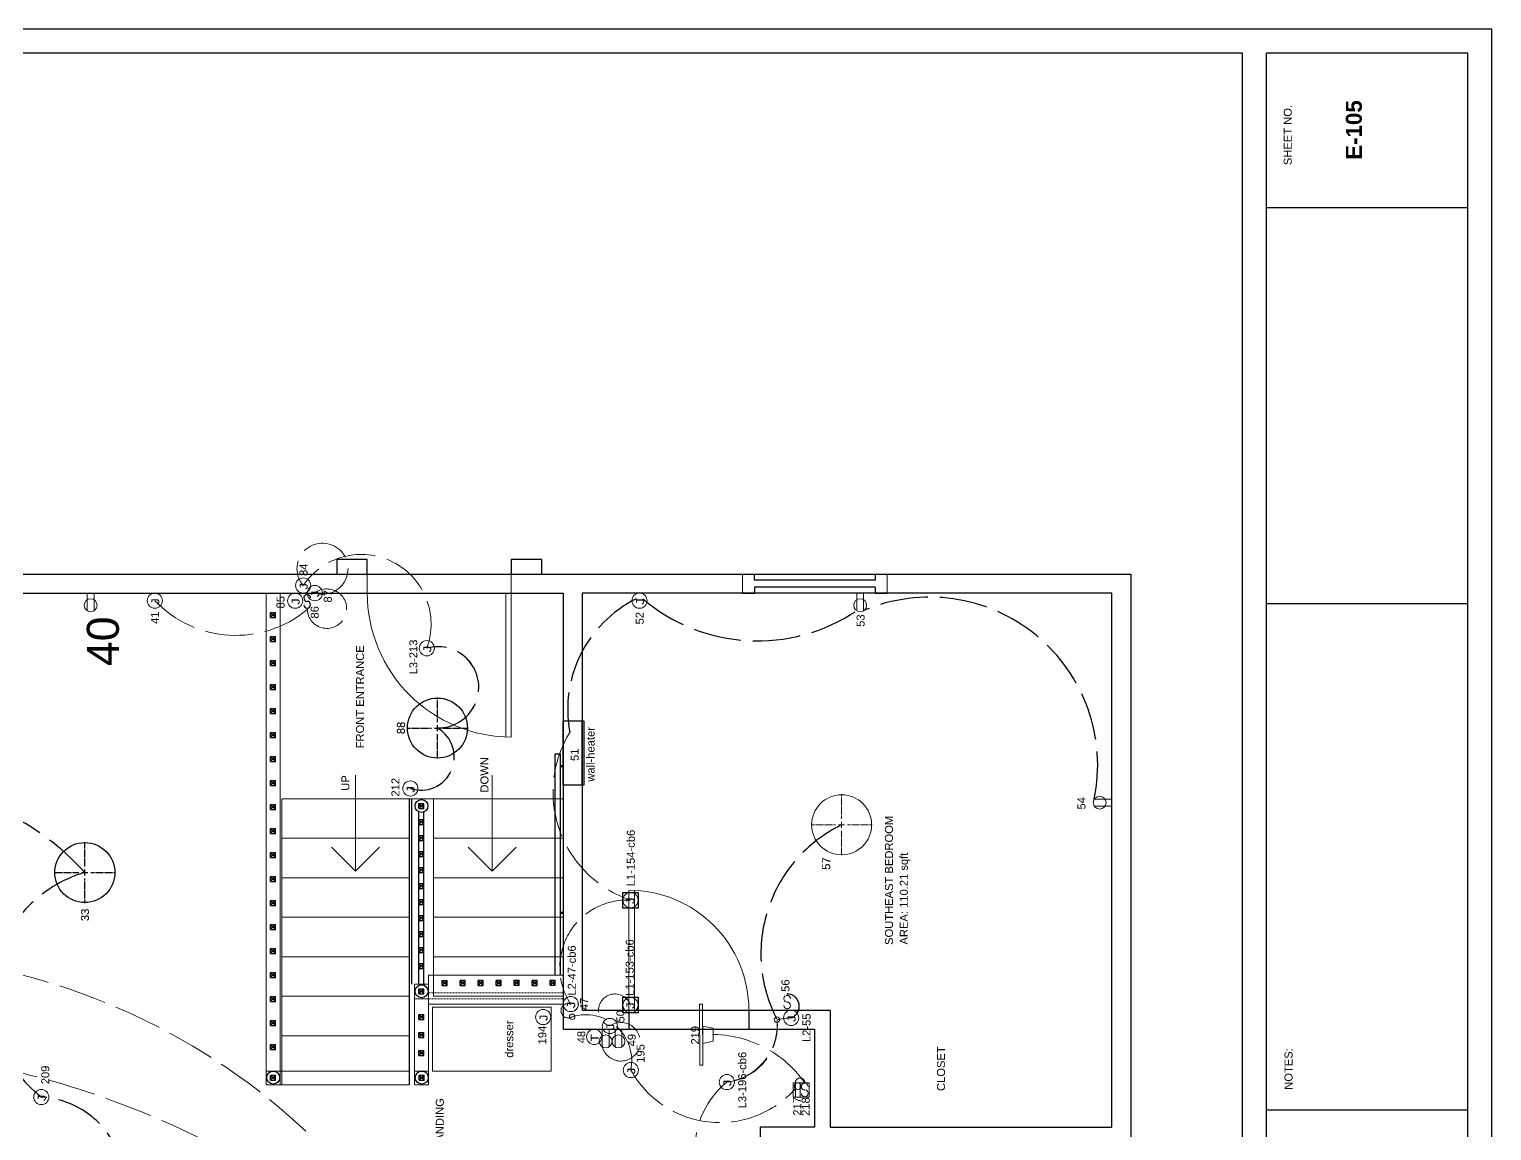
# Model space of a CAD drawing. Header units: inches. Extents: x -601 to 0, y 0 to 495.
# Drawn here: x -365.6 to 0, y 219.7 to 495.1 of the extents above; entities that cross this region are included whole.
import ezdxf

# ---------------------------------------------------------------- set-up
doc = ezdxf.new("R2010")
doc.units = ezdxf.units.IN
doc.header["$MEASUREMENT"] = 0
for name, pattern in [('ACAD_ISO02W100', [15, 12, -3]), ('CENTER2', [1.125, 0.75, -0.125, 0.125, -0.125]), ('DASHED', [0.75, 0.5, -0.25])]:
    doc.linetypes.add(name, pattern=pattern)
doc.layers.get('0').update_dxf_attribs({"color": 1, "lineweight": 9})
for name, color, linetype, lineweight in [('00-page-edge', 7, 'Continuous', 9), ('A201-Floorplan-2nd-floor', 7, 'Continuous', 9), ('A201-Text', 7, 'Continuous', 9), ('E201-Electrical-2nd-floor', 7, 'Continuous', 9), ('E301-Electrical-attic', 7, 'Continuous', 9)]:
    doc.layers.add(name, color=color, linetype=linetype, lineweight=lineweight)
doc.layers.add('Title Block', color=7, linetype='Continuous')
doc.layers.add('Title Block Text', color=7, linetype='Continuous')
doc.styles.add('Large', font='Arial Bold.ttf', dxfattribs={"height": 4})
doc.styles.add('Reg', font='Courier New.ttf', dxfattribs={"height": 1})
doc.styles.get("Standard").update_dxf_attribs({"font": 'Arial.ttf', "height": 2})

# ---------------------------------------------------------------- blocks, each defined once
blk = doc.blocks.new('L2-SE-bedroom-window')
at = {"lineweight": 30}
blk.add_line((0, -33.125), (0, -36.125), dxfattribs=at)
at = {"layer": 'A201-Floorplan-2nd-floor'}
for p, q in [((4.75, 0), (0, 0)), ((0, -36.125), (4.75, -36.125))]:
    blk.add_line(p, q, dxfattribs=at)
at = {"layer": 'A201-Floorplan-2nd-floor', "lineweight": 30}
for p, q in [((0, 0), (0, -3)), ((4.75, 0), (4.75, -3)), ((1.5, -3), (0, -3)), ((1.5, -33.125), (1.5, -3)), ((3.25, -3), (4.75, -3)), ((3.25, -33.125), (3.25, -3)), ((1.5, -33.125), (0, -33.125)), ((4.75, -33.125), (3.25, -33.125)), ((4.75, -33.125), (4.75, -36.125))]:
    blk.add_line(p, q, dxfattribs=at)
blk = doc.blocks.new('L2-SE-bedroom')
at = {"layer": 'A201-Floorplan-2nd-floor'}
for p, q in [((30, 0), (0, 0)), ((0, 0), (0, -1.38)), ((0, -1.38), (29.97, -1.38))]:
    blk.add_line(p, q, dxfattribs=at)
blk.add_arc((0, 0), 30, 270, 0, dxfattribs=at)
blk = doc.blocks.new('L2-wall-heater-51')
at = {"layer": 'E201-Electrical-2nd-floor', "lineweight": 30}
for p, q in [((0, -0.5, -12.5), (0, 4.75, -12.5)), ((0, 4.75, -12.5), (16, 4.75, -12.5)), ((16, -0.5, -12.5), (16, 4.75, -12.5)), ((0, 0, -12.5), (16, 0, -12.5)), ((0, -0.5, -12.5), (16, -0.5, -12.5))]:
    blk.add_line(p, q, dxfattribs=at)
blk = doc.blocks.new('L2-duplex-53')
at = {"layer": 'E201-Electrical-2nd-floor'}
for p, q in [((0, 1.73, -16.62), (-4.39, 1.73, -16.62)), ((0, 0, -16.62), (-4.38, 0, -16.62))]:
    blk.add_line(p, q, dxfattribs=at)
blk.add_circle((-3.03, 0.87, -16.62), 1.61, dxfattribs=at)
blk = doc.blocks.new('L2-duplex-54')
at = {"layer": 'E201-Electrical-2nd-floor'}
for p, q in [((-1.73, 0, -16.62), (-1.73, 4.38, -16.62)), ((0, 0, -16.62), (0, 4.39, -16.62))]:
    blk.add_line(p, q, dxfattribs=at)
blk.add_circle((-0.86, 3.03, -16.62), 1.61, dxfattribs=at)
blk = doc.blocks.new('L2-basic-switch-56')
at = {"layer": 'E201-Electrical-2nd-floor'}
for p, q in [((0.37, 0, -43.5), (0, 0, -43.5)), ((3.74, 0, -43.5), (4.11, 0, -43.5))]:
    blk.add_line(p, q, dxfattribs=at)
for centre, start, end in [((1.21, 0, -43.5), 90, 270), ((2.9, 0, -43.5), 270, 180), ((1.22, 0, -43.5), 270, 0)]:
    blk.add_arc(centre, 0.84, start, end, dxfattribs=at)
blk = doc.blocks.new('L2-ceiling-led-57')
blk.add_circle((0, 0, -91.5), 7.5)
at = {"layer": 'E201-Electrical-2nd-floor', "linetype": 'CENTER2'}
for p, q in [((0, 7.62, -91.5), (0, 1.5, -91.5)), ((-7.62, 0, -91.5), (-1.5, 0, -91.5)), ((1.5, 0, -91.5), (7.62, 0, -91.5)), ((0, -1.5, -91.5), (0, -7.62, -91.5))]:
    blk.add_line(p, q, dxfattribs=at)
at = {"layer": 'E201-Electrical-2nd-floor', "linetype": 'Continuous'}
for p, q in [((-0.75, 0, -91.5), (0.75, 0, -91.5)), ((0, 0.75, -91.5), (0, -0.75, -91.5))]:
    blk.add_line(p, q, dxfattribs=at)
at = {"layer": 'E201-Electrical-2nd-floor'}
blk.add_circle((0, 0, -91.5), 7.5, dxfattribs=at)
blk = doc.blocks.new('brick-facade-right-of-front-door')
at = {"lineweight": 30}
for p, q in [((3.625, 7.625), (0, 7.625)), ((0, 7.625), (0, 0)), ((3.625, 0), (3.625, 7.625)), ((0, 0), (3.625, 0))]:
    blk.add_line(p, q, dxfattribs=at)
blk = doc.blocks.new('brick-facade-left-of-front-door')
at = {"lineweight": 30}
for p, q in [((3.625, 0), (0, 0)), ((0, 0), (0, -7.625)), ((3.625, -7.625), (3.625, 0)), ((0, -7.625), (3.625, -7.625))]:
    blk.add_line(p, q, dxfattribs=at)
blk = doc.blocks.new('L2-duplex-40')
at = {"layer": 'E201-Electrical-2nd-floor'}
for p, q in [((0, 1.73, -15.88), (-4.39, 1.72, -15.88)), ((0, 0, -15.88), (-4.38, -0.01, -15.88))]:
    blk.add_line(p, q, dxfattribs=at)
blk.add_circle((-3.03, 0.87, -15.88), 1.61, dxfattribs=at)
blk = doc.blocks.new('*U133')
at = {"layer": 'E201-Electrical-2nd-floor', "color": 0, "linetype": 'CENTER2', "lineweight": -3, "transparency": 16777216}
for p, q in [((0, 1.5), (0, 7.62)), ((-7.62, 0), (-1.5, 0)), ((1.5, 0), (7.62, 0)), ((0, -7.62), (0, -1.5))]:
    blk.add_line(p, q, dxfattribs=at)
at = {"layer": 'E201-Electrical-2nd-floor', "color": 0, "linetype": 'Continuous', "lineweight": -3, "transparency": 16777216}
for p, q in [((-0.75, 0), (0.75, 0)), ((0, -0.75), (0, 0.75))]:
    blk.add_line(p, q, dxfattribs=at)
blk = doc.blocks.new('L2-ceiling-led-33')
at = {"layer": 'E201-Electrical-2nd-floor', "lineweight": -3}
blk.add_circle((0, 0, -93.62), 7.5, dxfattribs=at)
at = {"layer": 'E201-Electrical-2nd-floor', "linetype": 'CENTER2', "lineweight": -3, "rotation": 270}
blk.add_blockref('*U133', (0, 0, -93.62), dxfattribs=at)
blk = doc.blocks.new('L2-j-box')
at = {"layer": 'E201-Electrical-2nd-floor'}
blk.add_circle((0, 0), 1.9, dxfattribs=at)
at = {"layer": 'E201-Electrical-2nd-floor', "lineweight": 5, "style": 'Reg'}
blk.add_text('J', height=2, dxfattribs=at).set_placement((-1.25, -1.11))
blk = doc.blocks.new('L2-j-box-47')
at = {"layer": 'E201-Electrical-2nd-floor'}
blk.add_circle((0, -1.9, -46.62), 1.9, dxfattribs=at)
at = {"layer": 'E201-Electrical-2nd-floor', "lineweight": 5, "style": 'Reg'}
blk.add_text('J', height=2, dxfattribs=at).set_placement((-1.25, -3.01, -46.62))
blk = doc.blocks.new('L2-thermostat-48')
at = {"layer": 'E201-Electrical-2nd-floor'}
blk.add_circle((-1.9, 0, -59.62), 1.9, dxfattribs=at)
at = {"layer": 'E201-Electrical-2nd-floor', "lineweight": 5, "style": 'Reg'}
blk.add_text('T', height=2, dxfattribs=at).set_placement((-3.15, -1.11, -59.62))
blk = doc.blocks.new('L2-j-box-50')
at = {"layer": 'E201-Electrical-2nd-floor'}
blk.add_circle((-0.1, -1.9, -2), 1.9, dxfattribs=at)
at = {"layer": 'E201-Electrical-2nd-floor', "lineweight": 5, "style": 'Reg'}
blk.add_text('J', height=2, dxfattribs=at).set_placement((-1.35, -3.01, -2))
blk = doc.blocks.new('L2-two-duplex-49')
at = {"layer": 'E201-Electrical-2nd-floor'}
for p, q in [((0, 2.46, -15.62), (-4.39, 2.46, -15.62)), ((0, 0.73, -15.62), (-4.38, 0.73, -15.62)), ((0, -0.74, -15.62), (-4.39, -0.74, -15.62)), ((0, -2.47, -15.62), (-4.38, -2.47, -15.62))]:
    blk.add_line(p, q, dxfattribs=at)
for centre in [(-3.03, 1.6, -15.62), (-3.03, -1.6, -15.62)]:
    blk.add_circle(centre, 1.61, dxfattribs=at)
blk = doc.blocks.new('L2-j-box-52')
at = {"layer": 'E201-Electrical-2nd-floor'}
blk.add_circle((-1.9, 0, -27), 1.9, dxfattribs=at)
at = {"layer": 'E201-Electrical-2nd-floor', "lineweight": 5, "style": 'Reg'}
blk.add_text('J', height=2, dxfattribs=at).set_placement((-3.15, -1.11, -27))
blk = doc.blocks.new('L2-j-box-84')
at = {"layer": 'E201-Electrical-2nd-floor'}
blk.add_circle((1.9, 0, -147), 1.9, dxfattribs=at)
at = {"layer": 'E201-Electrical-2nd-floor', "lineweight": 5, "style": 'Reg'}
blk.add_text('J', height=2, dxfattribs=at).set_placement((0.65, -1.11, -147))
blk = doc.blocks.new('L2-j-box-85')
at = {"layer": 'E201-Electrical-2nd-floor'}
blk.add_circle((-1.9, 0, -70.12), 1.9, dxfattribs=at)
at = {"layer": 'E201-Electrical-2nd-floor', "lineweight": 5, "style": 'Reg'}
blk.add_text('J', height=2, dxfattribs=at).set_placement((-3.15, -1.11, -70.12))
blk = doc.blocks.new('L2-motion-switch-86')
at = {"layer": 'E201-Electrical-2nd-floor', "lineweight": -3}
for p, q in [((-3.74, 0, -64.62), (-4.11, 0, -64.62)), ((-0.37, 0, -64.62), (0, 0, -64.62))]:
    blk.add_line(p, q, dxfattribs=at)
for centre, start, end in [((-2.9, 0, -64.62), 90, 360), ((-1.22, 0, -64.62), 90, 180), ((-1.21, 0, -64.62), 270, 90)]:
    blk.add_arc(centre, 0.84, start, end, dxfattribs=at)
blk = doc.blocks.new('L2-j-box-87')
at = {"layer": 'E201-Electrical-2nd-floor'}
blk.add_circle((0, -1.9, -70.25), 1.9, dxfattribs=at)
at = {"layer": 'E201-Electrical-2nd-floor', "lineweight": 5, "style": 'Reg'}
blk.add_text('J', height=2, dxfattribs=at).set_placement((-1.25, -3.01, -70.25))
blk = doc.blocks.new('L2-front-door')
at = {"layer": 'A201-Floorplan-2nd-floor'}
for p, q in [((-36, 0), (0, 0)), ((-35.97, 1.38), (0, 1.38))]:
    blk.add_line(p, q, dxfattribs=at)
at = {"layer": 'A201-Floorplan-2nd-floor', "lineweight": 30}
blk.add_line((0, 1.38), (0, 0), dxfattribs=at)
at = {"layer": 'A201-Floorplan-2nd-floor'}
blk.add_arc((0, 0), 36, 90, 180, dxfattribs=at)
blk = doc.blocks.new('L2-banister-rail')
at = {"layer": 'A201-Floorplan-2nd-floor', "lineweight": -3}
for p, q in [((292.34, -354.55), (291.09, -355.8)), ((292.34, -355.8), (291.09, -354.55)), ((291.09, -354.55), (291.09, -355.8)), ((291.09, -354.55), (292.34, -354.55)), ((292.34, -354.55), (292.34, -355.8)), ((291.09, -355.8), (292.34, -355.8))]:
    blk.add_line(p, q, dxfattribs=at)
at = {"layer": 'A201-Floorplan-2nd-floor', "lineweight": 5}
blk.add_line((291.71, -355.8), (291.71, -354.55), dxfattribs=at)
blk = doc.blocks.new('L2-dresser-in-front-of-banister')
at = {"layer": 'A201-Floorplan-2nd-floor', "lineweight": 5}
for p, q in [((232.25, -357.98), (232.25, -387.6)), ((248.25, -357.98), (232.25, -357.98)), ((248.25, -387.6), (248.25, -357.98)), ((232.25, -387.6), (248.25, -387.6))]:
    blk.add_line(p, q, dxfattribs=at)
blk = doc.blocks.new('L2-SW-bannister-ball')
at = {"layer": 'A201-Floorplan-2nd-floor', "lineweight": -3}
blk.add_circle((231.61, -355.22), 1.62, dxfattribs=at)
at = {"color": 1, "lineweight": 5}
blk.add_blockref('L2-banister-rail', (-60.1, -0.01), dxfattribs=at)
blk = doc.blocks.new('L2-SE-bannister-ball')
at = {"layer": 'A201-Floorplan-2nd-floor', "lineweight": -3}
blk.add_circle((252.25, -355.22), 1.62, dxfattribs=at)
at = {"color": 1, "lineweight": 5}
blk.add_blockref('L2-banister-rail', (-39.46, 0), dxfattribs=at)
blk = doc.blocks.new('L1-pt-5-bannister-ball')
at = {"layer": 'A201-Floorplan-2nd-floor', "lineweight": -3}
blk.add_circle((298.59, -355.2), 1.61, dxfattribs=at)
at = {"color": 1, "lineweight": 5}
blk.add_blockref('L2-banister-rail', (6.88, -0.02), dxfattribs=at)
blk = doc.blocks.new('L2-south-stairway-5-steps')
at = {"layer": 'A201-Floorplan-2nd-floor', "lineweight": 5}
for p, q in [((-49.375, 0), (0, 0)), ((-49.375, 0), (-49.375, -32.40625)), ((-39.5, 0), (-39.5, -32.40625)), ((-29.625, 0), (-29.625, -32.40625)), ((-19.75, 0), (-19.75, -32.40625)), ((-9.875, 0), (-9.875, -32.40625)), ((0, 0), (0, -32.40625))]:
    blk.add_line(p, q, dxfattribs=at)
blk = doc.blocks.new('L2-south-stairway-handrail-to-L1')
at = {"layer": 'A201-Floorplan-2nd-floor', "lineweight": -3}
for p, q in [((-44.12, 1.25), (11.23, 1.25)), ((11.23, 0), (-44.12, 0)), ((-28.71, -0.75), (-28.71, 0)), ((-28.46, -0.75), (-28.46, 0)), ((8.09, 0), (8.09, -0.75)), ((8.34, 0), (8.34, -0.75)), ((11.23, 1.25), (11.23, 0))]:
    blk.add_line(p, q, dxfattribs=at)
blk = doc.blocks.new('L1-arrow')
at = {"lineweight": 5}
for p, q in [((188.32, -365.98), (182.32, -359.98)), ((182.32, -365.98), (164.32, -365.98)), ((182.32, -365.98), (188.32, -365.98)), ((188.32, -365.98), (182.32, -371.98))]:
    blk.add_line(p, q, dxfattribs=at)
blk = doc.blocks.new('L3-attic-j-box-211')
at = {"layer": 'E301-Electrical-attic'}
blk.add_circle((0, 0), 1.9, dxfattribs=at)
at = {"layer": 'E301-Electrical-attic', "lineweight": 5, "style": 'Reg'}
blk.add_text('J', height=2, dxfattribs=at).set_placement((-1.25, -1.11))
blk = doc.blocks.new('L3-attic-j-box-212')
at = {"layer": 'E301-Electrical-attic'}
blk.add_circle((0, 0), 1.9, dxfattribs=at)
at = {"layer": 'E301-Electrical-attic', "lineweight": 5, "style": 'Reg'}
blk.add_text('J', height=2, dxfattribs=at).set_placement((-1.25, -1.11))
blk = doc.blocks.new('L3-attic-j-box-194')
at = {"layer": 'E301-Electrical-attic'}
blk.add_circle((0, 0), 1.9, dxfattribs=at)
at = {"layer": 'E301-Electrical-attic', "lineweight": 5, "style": 'Reg'}
blk.add_text('J', height=2, dxfattribs=at).set_placement((-1.25, -1.11))
blk = doc.blocks.new('L3-attic-j-box-196')
at = {"layer": 'E301-Electrical-attic'}
blk.add_circle((0, 0), 1.9, dxfattribs=at)
at = {"layer": 'E301-Electrical-attic', "lineweight": 5, "style": 'Reg'}
blk.add_text('J', height=2, dxfattribs=at).set_placement((-1.25, -1.11))
blk = doc.blocks.new('L2-j-box-47-cb6')
at = {"layer": 'E301-Electrical-attic'}
blk.add_circle((0, 0), 1.9, dxfattribs=at)
at = {"layer": 'E301-Electrical-attic', "lineweight": 5, "style": 'Reg'}
blk.add_text('J', height=2, dxfattribs=at).set_placement((-1.25, -1.11))
blk = doc.blocks.new('L2-j-box-55')
at = {"layer": 'E301-Electrical-attic'}
blk.add_circle((0, 0), 1.9, dxfattribs=at)
at = {"layer": 'E301-Electrical-attic', "lineweight": 5, "style": 'Reg'}
blk.add_text('J', height=2, dxfattribs=at).set_placement((-1.25, -1.11))
blk = doc.blocks.new('L1-154')
at = {"layer": 'E201-Electrical-2nd-floor', "lineweight": 30}
for p, q in [((-1.98, -1.95, -95.88), (-1.98, 1.9, -95.88)), ((-1.98, 1.9, -95.88), (0, 1.9, -95.88)), ((0, 1.9, -95.88), (1.93, 1.9, -95.88)), ((1.93, 1.9, -95.88), (1.93, -1.95, -95.88)), ((1.93, -1.95, -95.88), (-1.98, -1.95, -95.88))]:
    blk.add_line(p, q, dxfattribs=at)
at = {"layer": 'E201-Electrical-2nd-floor'}
blk.add_circle((0, 0, -95.88), 1.9, dxfattribs=at)
at = {"layer": 'E201-Electrical-2nd-floor', "lineweight": 5, "style": 'Reg'}
blk.add_text('J', height=2, dxfattribs=at).set_placement((-1.16, -0.99, -95.88))
blk = doc.blocks.new('L1-153-cb6')
at = {"layer": 'E201-Electrical-2nd-floor', "lineweight": 30}
for p, q in [((-1.98, -1.95), (-1.98, 1.9)), ((-1.98, 1.9), (0, 1.9)), ((0, 1.9), (1.93, 1.9)), ((1.93, 1.9), (1.93, -1.95)), ((1.93, -1.95), (-1.98, -1.95))]:
    blk.add_line(p, q, dxfattribs=at)
at = {"layer": 'E201-Electrical-2nd-floor'}
blk.add_circle((0, 0), 1.9, dxfattribs=at)
at = {"layer": 'E201-Electrical-2nd-floor', "lineweight": 5, "style": 'Reg'}
blk.add_text('J', height=2, dxfattribs=at).set_placement((-1.16, -0.99))
blk = doc.blocks.new('L2-84')
at = {"layer": 'E301-Electrical-attic'}
blk.add_circle((0, 0), 1.9, dxfattribs=at)
at = {"layer": 'E301-Electrical-attic', "lineweight": 5, "style": 'Reg'}
blk.add_text('J', height=2, dxfattribs=at).set_placement((-1.25, -1.11))
blk = doc.blocks.new('*U390')
at = {"layer": 'E301-Electrical-attic', "color": 0, "linetype": 'CENTER2', "lineweight": -3, "transparency": 16777216}
for p, q in [((0, 1.5), (0, 7.62)), ((-7.62, 0), (-1.5, 0)), ((1.5, 0), (7.62, 0)), ((0, -7.62), (0, -1.5))]:
    blk.add_line(p, q, dxfattribs=at)
at = {"layer": 'E301-Electrical-attic', "color": 0, "linetype": 'Continuous', "lineweight": -3, "transparency": 16777216}
for p, q in [((-0.75, 0), (0.75, 0)), ((0, -0.75), (0, 0.75))]:
    blk.add_line(p, q, dxfattribs=at)
blk = doc.blocks.new('L2-33')
at = {"layer": 'E301-Electrical-attic', "lineweight": -3}
blk.add_circle((0, 0), 7.5, dxfattribs=at)
at = {"layer": 'E301-Electrical-attic', "linetype": 'CENTER2', "lineweight": -3, "rotation": 270}
blk.add_blockref('*U390', (0, 0), dxfattribs=at)
blk = doc.blocks.new('L2-56')
at = {"layer": 'E301-Electrical-attic'}
for p, q in [((0.37, 0), (0, 0)), ((3.74, 0), (4.11, 0))]:
    blk.add_line(p, q, dxfattribs=at)
for centre, start, end in [((1.21, 0), 90, 270), ((2.9, 0), 270, 180), ((1.22, 0), 270, 0)]:
    blk.add_arc(centre, 0.84, start, end, dxfattribs=at)
blk = doc.blocks.new('L2-57')
at = {"layer": 'E301-Electrical-attic', "linetype": 'CENTER2'}
for p, q in [((0, 7.62), (0, 1.5)), ((-7.62, 0), (-1.5, 0)), ((1.5, 0), (7.62, 0)), ((0, -1.5), (0, -7.62))]:
    blk.add_line(p, q, dxfattribs=at)
at = {"layer": 'E301-Electrical-attic', "linetype": 'Continuous'}
for p, q in [((-0.75, 0), (0.75, 0)), ((0, 0.75), (0, -0.75))]:
    blk.add_line(p, q, dxfattribs=at)
at = {"layer": 'E301-Electrical-attic'}
blk.add_circle((0, 0), 7.5, dxfattribs=at)
blk.add_circle((0, 0), 7.5, dxfattribs=at)
blk = doc.blocks.new('*U401')
at = {"layer": 'E201-Electrical-2nd-floor', "color": 0, "linetype": 'CENTER2', "lineweight": -3, "transparency": 16777216}
for p, q in [((0, 1.5), (0, 7.62)), ((-7.62, 0), (-1.5, 0)), ((1.5, 0), (7.62, 0)), ((0, -7.62), (0, -1.5))]:
    blk.add_line(p, q, dxfattribs=at)
at = {"layer": 'E201-Electrical-2nd-floor', "color": 0, "linetype": 'Continuous', "lineweight": -3, "transparency": 16777216}
for p, q in [((-0.75, 0), (0.75, 0)), ((0, -0.75), (0, 0.75))]:
    blk.add_line(p, q, dxfattribs=at)
blk = doc.blocks.new('L2-pendant-light-88')
at = {"layer": 'E201-Electrical-2nd-floor', "lineweight": -3}
blk.add_circle((0, 0, -85.88), 7.5, dxfattribs=at)
at = {"layer": 'E201-Electrical-2nd-floor', "linetype": 'CENTER2', "lineweight": -3, "rotation": 270}
blk.add_blockref('*U401', (0, 0, -85.88), dxfattribs=at)
blk = doc.blocks.new('*U403')
at = {"layer": 'E301-Electrical-attic', "color": 0, "linetype": 'CENTER2', "lineweight": -3, "transparency": 16777216}
for p, q in [((0, 1.5), (0, 7.62)), ((-7.62, 0), (-1.5, 0)), ((1.5, 0), (7.62, 0)), ((0, -7.62), (0, -1.5))]:
    blk.add_line(p, q, dxfattribs=at)
at = {"layer": 'E301-Electrical-attic', "color": 0, "linetype": 'Continuous', "lineweight": -3, "transparency": 16777216}
for p, q in [((-0.75, 0), (0.75, 0)), ((0, -0.75), (0, 0.75))]:
    blk.add_line(p, q, dxfattribs=at)
blk = doc.blocks.new('L2-88')
at = {"layer": 'E301-Electrical-attic', "lineweight": -3}
blk.add_circle((0, 0), 7.5, dxfattribs=at)
at = {"layer": 'E301-Electrical-attic', "linetype": 'CENTER2', "lineweight": -3, "rotation": 270}
blk.add_blockref('*U403', (0, 0), dxfattribs=at)
blk = doc.blocks.new('L3-212')
at = {"layer": 'E201-Electrical-2nd-floor'}
blk.add_circle((0, 0), 1.9, dxfattribs=at)
at = {"layer": 'E201-Electrical-2nd-floor', "lineweight": 5, "style": 'Reg'}
blk.add_text('J', height=2, dxfattribs=at).set_placement((-1.25, -1.11))
blk = doc.blocks.new('L3-j-box-208')
at = {"layer": 'E301-Electrical-attic'}
blk.add_circle((0, 0), 1.9, dxfattribs=at)
at = {"layer": 'E301-Electrical-attic', "lineweight": 5, "style": 'Reg'}
blk.add_text('J', height=2, dxfattribs=at).set_placement((-1.25, -1.11))
blk = doc.blocks.new('L3-j-box-195')
at = {"layer": 'E301-Electrical-attic'}
blk.add_circle((0, 0), 1.9, dxfattribs=at)
at = {"layer": 'E301-Electrical-attic', "lineweight": 5, "style": 'Reg'}
blk.add_text('J', height=2, dxfattribs=at).set_placement((-1.25, -1.11))
blk = doc.blocks.new('L3-gang-box-for-switch-duplex')
at = {"lineweight": 5}
for p, q in [((-3.625, 0), (-3.625, -4)), ((0, 0), (-3.625, 0)), ((0, -4), (0, 0)), ((-3.625, -4), (0, -4))]:
    blk.add_line(p, q, dxfattribs=at)
blk = doc.blocks.new('attic-switch-218')
at = {"layer": 'E301-Electrical-attic'}
for p, q in [((0.12, 0), (0, 0)), ((3.5, 0), (3.62, 0))]:
    blk.add_line(p, q, dxfattribs=at)
for centre, start, end in [((0.96, 0), 90, 270), ((2.66, 0), 270, 180), ((0.98, 0), 270, 0)]:
    blk.add_arc(centre, 0.84, start, end, dxfattribs=at)
blk = doc.blocks.new('attic-duplex-217')
at = {"layer": 'E301-Electrical-attic', "lineweight": 5}
for p, q in [((3.41, 1.13), (0, 1.13)), ((3.41, 0), (0, 0))]:
    blk.add_line(p, q, dxfattribs=at)
at = {"layer": 'E301-Electrical-attic'}
blk.add_circle((2.78, 0.56), 0.845, dxfattribs=at)
blk = doc.blocks.new('L3-led-219-facing-north-not-floor')
at = {"layer": 'E301-Electrical-attic', "lineweight": 5}
for p, q in [((7.62, 0.78, -27.62), (-7.62, 0.72, -27.62)), ((-7.62, 0.72, -27.62), (-7.62, -0.03, -27.62)), ((7.62, 0.03, -27.62), (-7.62, -0.03, -27.62)), ((7.62, 0.78, -27.62), (7.62, 0.03, -27.62))]:
    blk.add_line(p, q, dxfattribs=at)
blk = doc.blocks.new('L3-horizontal-box-for-led-219')
at = {"lineweight": 5}
for p, q in [((-2.18, 2.62, -27.62), (2.18, 2.63, -27.62)), ((-2.18, 2.62, -27.62), (-1.62, 0, -27.62)), ((0, 0, -27.62), (-1.62, 0, -27.62)), ((0, 0, -27.62), (1.62, 0, -27.62)), ((2.18, 2.63, -27.62), (1.62, 0, -27.62))]:
    blk.add_line(p, q, dxfattribs=at)
blk = doc.blocks.new('L3-209')
at = {"layer": 'E201-Electrical-2nd-floor'}
blk.add_circle((0, 0), 1.9, dxfattribs=at)
at = {"layer": 'E201-Electrical-2nd-floor', "lineweight": 5, "style": 'Reg'}
blk.add_text('J', height=2, dxfattribs=at).set_placement((-1.25, -1.11))
blk = doc.blocks.new('L3-196')
at = {"layer": 'E201-Electrical-2nd-floor'}
blk.add_circle((0, 0), 1.9, dxfattribs=at)
at = {"layer": 'E201-Electrical-2nd-floor', "lineweight": 5, "style": 'Reg'}
blk.add_text('J', height=2, dxfattribs=at).set_placement((-1.25, -1.11))

msp = doc.modelspace()

# ---------------------------------------------------------------- linework, layer by layer
at = {"layer": '00-page-edge', "lineweight": -3}
for p, q in [((0, 495.14), (-600.53, 495.14)), ((0, 0), (0, 495.14)), ((-62.27, 489.14), (-594.53, 489.14)), ((-62.27, 6), (-62.27, 489.14))]:
    msp.add_line(p, q, dxfattribs=at)
at = {"layer": 'A201-Floorplan-2nd-floor', "lineweight": -3}
for p, q in [((-532.05, 358.91), (-90.24, 358.91)), ((-90.24, 358.91), (-90.24, 37.61)), ((-270.54, 231.22), (-270.54, 302.73)), ((-269.92, 256.35), (-269.92, 302.73)), ((-268.18, 256.35), (-268.18, 299.47)), ((-266.93, 256.35), (-266.93, 299.45)), ((-215.7, 249.85), (-215.7, 245.1)), ((-185.7, 249.85), (-185.7, 245.1))]:
    msp.add_line(p, q, dxfattribs=at)
at = {"layer": 'A201-Floorplan-2nd-floor', "lineweight": 5}
for p, q in [((-281.1, 354.16), (-281.1, 358.91)), ((-245.1, 354.16), (-245.1, 358.91)), ((-306.38, 354.16), (-306.38, 231.22)), ((-302.88, 354.16), (-302.88, 231.22)), ((-302.48, 302.73), (-302.48, 231.22)), ((-270.54, 302.73), (-302.48, 302.73)), ((-232.13, 302.73), (-270.54, 302.73)), ((-270.54, 292.85), (-302.48, 292.85)), ((-270.54, 282.98), (-302.48, 282.98)), ((-270.54, 273.1), (-302.48, 273.1)), ((-270.54, 263.23), (-302.48, 263.23)), ((-269.26, 231.22), (-269.26, 256.35)), ((-269.26, 256.35), (-265.76, 256.35)), ((-232.13, 258.6), (-265.76, 258.6)), ((-265.76, 231.22), (-265.76, 258.6)), ((-232.13, 251.35), (-232.13, 258.6)), ((-270.54, 253.35), (-302.48, 253.35)), ((-265.76, 252.71), (-269.26, 252.71)), ((-232.13, 251.35), (-265.76, 251.35)), ((-270.54, 243.48), (-302.48, 243.48)), ((-270.54, 234.66), (-306.38, 234.66)), ((-269.26, 234.66), (-265.76, 234.66)), ((-306.38, 231.22), (-270.54, 231.22)), ((-269.26, 231.22), (-265.76, 231.22))]:
    msp.add_line(p, q, dxfattribs=at)
at = {"layer": 'A201-Floorplan-2nd-floor', "linetype": 'DASHED', "lineweight": 5}
for p, q in [((-265.76, 254.21), (-232.13, 254.21)), ((-265.76, 252.71), (-232.13, 252.71))]:
    msp.add_line(p, q, dxfattribs=at)
at = {"layer": 'A201-Floorplan-2nd-floor', "lineweight": -3}
for points in [[(-400.95, 176.28), (-400.95, 42.37), (-527.33, 42.29), (-527.33, 354.16), (-232.13, 354.16), (-232.13, 245.1), (-169.29, 245.1), (-169.29, 220.6), (-182.84, 220.6), (-182.84, 154.85), (-218.17, 154.85), (-218.17, 176.28), (-400.96, 176.28)], [(-256.63, 257.31), (-257.88, 257.31)], [(-252.13, 257.31), (-253.38, 257.31)], [(-247.63, 257.31), (-248.88, 257.31)], [(-243.13, 257.31), (-244.38, 257.31)], [(-238.63, 257.31), (-239.88, 257.31)]]:
    msp.add_lwpolyline(points, dxfattribs=at)
msp.add_lwpolyline([(-165.41, 249.85), (-165.41, 220.6), (-94.99, 220.6), (-94.99, 354.16), (-227.38, 354.16), (-227.38, 249.85)], close=True, dxfattribs=at)
at = {"layer": 'E201-Electrical-2nd-floor'}
msp.add_circle((-175.13, 247.95), 1.9, dxfattribs=at)
at = {"layer": 'E201-Electrical-2nd-floor', "linetype": 'ACAD_ISO02W100', "lineweight": 5}
for centre, radius, start, end in [((-292.29, 360.25), 6.38, 252.5281, 221.0317), ((-282.6, 346.36), 17.46, 339.9444, 146.2281), ((-291.18, 350.27), 4.93, 182.6, 127.8808), ((-313.97, 371.51), 27.92, 223.5718, 309.7674), ((-206.09, 304.43), 28.57, 148.5392, 251.2176), ((-216.18, 260.61), 16.8, 86.9786, 213.1877), ((-408.11, 100.84), 163, 348.7833, 136.9245), ((-219.18, 249.83), 4.11, 18.8836, 251.8039), ((-217.7, 241.97), 4.82, 195.2058, 124.8998), ((-192.74, 245.97), 14.15, 276.1907, 6.1902), ((-418.61, 25.38), 214.94, 47.1939, 119.656)]:
    msp.add_arc(centre, radius, start, end, dxfattribs=at)
at = {"layer": 'E201-Electrical-2nd-floor', "linetype": 'ACAD_ISO02W100', "lineweight": -3}
for centre, radius, start, end in [((-200.19, 325.1), 30.81, 116.3768, 190.7699), ((-183.55, 386.59), 44.39, 229.7467, 303.9743), ((-140.53, 311.13), 42.02, 348.3368, 113.0887), ((-263.4, 330.6), 10.17, 269.1232, 105.9945), ((-399.11, 241.96), 63.55, 41.7589, 134.5372), ((-146.84, 263.98), 35.85, 115.9206, 207.3703), ((-342.86, 253.46), 32.07, 105.9938, 232.0727), ((-176.21, 250.86), 3.1, 290.2142, 88.6737), ((-363.79, 206.28), 21.92, 325.6438, 86.8098)]:
    msp.add_arc(centre, radius, start, end, dxfattribs=at)
at = {"layer": 'E301-Electrical-attic', "lineweight": 5}
for centre in [(-229.87, 248.23), (-178.68, 247.5)]:
    msp.add_circle(centre, 0.69, dxfattribs=at)
at = {"layer": 'E301-Electrical-attic', "linetype": 'ACAD_ISO02W100', "lineweight": 5}
for centre, radius, start, end in [((-282.6, 346.36), 17.46, 339.9444, 146.2281), ((-230.87, 249.72), 1.8, 69.49, 303.8237), ((-226.49, 237.23), 11.51, 348.3796, 107.0655), ((-193.11, 246.27), 14.49, 277.5217, 4.8592), ((-174.71, 230.67), 17.28, 91.3961, 103.2549), ((-195.02, 215.27), 28.53, 35.2755, 94.4478), ((-192.99, 247.12), 25.35, 208.7952, 318.3476), ((-177.13, 214.91), 22.08, 129.6435, 230.3565), ((-172.9, 231.75), 1.17, 353.2003, 191.0139)]:
    msp.add_arc(centre, radius, start, end, dxfattribs=at)
at = {"layer": 'E301-Electrical-attic', "linetype": 'ACAD_ISO02W100', "lineweight": -3}
for centre, radius, start, end in [((-263.4, 330.59), 10.17, 269.1232, 105.9945), ((-267.68, 313.19), 8.33, 251.4536, 60.3378), ((-399.11, 241.96), 63.55, 41.7589, 134.5372), ((-146.84, 263.98), 35.85, 115.9206, 207.3703), ((-342.86, 253.46), 32.07, 105.9938, 232.0727), ((-363.79, 206.28), 21.92, 325.6438, 86.8098)]:
    msp.add_arc(centre, radius, start, end, dxfattribs=at)
at = {"layer": 'Title Block'}
for p, q in [((-56.27, 6), (-56.27, 489.14)), ((-6, 489.14), (-56.27, 489.14)), ((-6, 450.52), (-56.27, 450.52)), ((-6, 351.49), (-56.27, 351.49)), ((-56.27, 224.99), (-6, 224.99))]:
    msp.add_line(p, q, dxfattribs=at)
at = {"layer": 'Title Block', "lineweight": -3}
msp.add_line((-6, 6), (-6, 489.14), dxfattribs=at)

# ---------------------------------------------------------------- block references
at = {"lineweight": 5, "rotation": 89.99999999999999}
for name, p in [('L2-84', (-297.11, 356.06)), ('L2-front-door', (-245.1, 354.16)), ('L2-south-stairway-handrail-to-L1', (-232.88, 302.73)), ('L1-pt-5-bannister-ball', (-622.74, 2.35)), ('L2-south-stairway-5-steps', (-264.54, 302.73)), ('L2-SE-bannister-ball', (-622.74, 2.35)), ('L2-dresser-in-front-of-banister', (-622.74, 2.35)), ('L2-SW-bannister-ball', (-659.81, 1.43)), ('L2-SW-bannister-ball', (-622.69, 1.43))]:
    msp.add_blockref(name, p, dxfattribs=at)
at = {"color": 1, "lineweight": 5, "rotation": 89.99999999999999}
for p in [(-659.81, 56.95), (-659.81, 50.95), (-659.81, 44.95), (-659.81, 38.95), (-659.81, 32.95), (-659.81, 26.95), (-659.81, 20.95), (-659.81, 14.95), (-659.81, 8.95), (-622.72, 5.23), (-659.81, 2.95), (-622.74, 1.23), (-659.81, -3.05), (-622.74, -2.77), (-622.74, -6.77), (-659.81, -9.05), (-622.74, -10.77), (-659.81, -15.05), (-622.74, -14.77), (-659.81, -21.05), (-622.74, -18.77), (-622.74, -22.77), (-659.81, -27.05), (-622.74, -26.77), (-622.74, -30.77), (-659.81, -33.05), (-616.93, -35.02), (-612.43, -35.02), (-607.93, -35.02), (-603.43, -35.02), (-598.93, -34.99), (-594.43, -35.02), (-589.93, -34.99), (-659.81, -39.05), (-622.74, -43.51), (-659.81, -45.05), (-622.74, -48.01), (-659.81, -51.05), (-622.74, -52.51)]:
    msp.add_blockref('L2-banister-rail', p, dxfattribs=at)
at = {"lineweight": -3, "rotation": 89.99999999999999}
msp.add_blockref('L2-SE-bedroom', (-215.7, 249.85), dxfattribs=at)
at = {"layer": 'A201-Floorplan-2nd-floor', "lineweight": -3, "rotation": 89.99999999999999}
for name, p in [('brick-facade-right-of-front-door', (-281.1, 358.91)), ('brick-facade-left-of-front-door', (-245.1, 358.91)), ('L2-SE-bedroom-window', (-187.28, 354.16))]:
    msp.add_blockref(name, p, dxfattribs=at)
at = {"layer": 'A201-Floorplan-2nd-floor', "lineweight": 5}
for name, p, rotation in [('L2-j-box', (-334.2, 352.27), 89.99999999999999), ('L1-arrow', (81.98, 472.94), 270), ('L1-arrow', (116.13, 472.94), 270)]:
    msp.add_blockref(name, p, dxfattribs=dict(at, rotation=rotation))
at = {"layer": 'E201-Electrical-2nd-floor', "lineweight": 5, "rotation": 89.99999999999999}
for name, p in [('L2-j-box-84', (-297.11, 354.16, 147)), ('L2-j-box-87', (-296.11, 354.16, 70.25)), ('L2-j-box-85', (-299.11, 354.16, 70.12)), ('L2-motion-switch-86', (-296.11, 354.16, 64.62)), ('L2-j-box-52', (-213.05, 354.16, 27)), ('L3-212', (-266.2, 340.37)), ('L2-pendant-light-88', (-263.55, 320.42, 85.88)), ('L2-ceiling-led-33', (-351.7, 284.28, 93.62)), ('L1-154', (-215.29, 277.38, 95.88)), ('L2-j-box-47', (-232.13, 251.41, 46.62)), ('L1-153-cb6', (-215.29, 251.16)), ('L2-thermostat-48', (-224.36, 245.1, 59.62)), ('L2-two-duplex-49', (-219.9, 245.1, 15.62)), ('L2-j-box-50', (-222.36, 246.03, 2)), ('L3-196', (-191.21, 231.91)), ('L3-209', (-362.58, 228.16))]:
    msp.add_blockref(name, p, dxfattribs=at)
at = {"layer": 'E201-Electrical-2nd-floor', "lineweight": -3, "rotation": 89.99999999999999}
for name, p in [('L2-duplex-40', (-349.36, 354.16, 15.88)), ('L2-duplex-53', (-157.01, 354.16, 16.62)), ('L2-wall-heater-51', (-227.38, 306.1, 12.5)), ('L2-ceiling-led-57', (-162.51, 296.23, 91.5)), ('L2-duplex-54', (-94.99, 302.63, 16.62)), ('L2-basic-switch-56', (-176.13, 249.85, 43.5))]:
    msp.add_blockref(name, p, dxfattribs=at)
at = {"layer": 'E301-Electrical-attic', "lineweight": 5, "rotation": 89.99999999999999}
for name, p in [('L3-attic-j-box-212', (-266.2, 340.37)), ('L2-88', (-263.55, 320.42)), ('L3-attic-j-box-211', (-270.33, 305.29)), ('L2-57', (-162.51, 296.23)), ('L2-33', (-351.7, 284.28)), ('L2-j-box-47-cb6', (-230.24, 251.41)), ('L2-56', (-176.13, 249.85)), ('L3-attic-j-box-194', (-237.12, 248.17)), ('L3-led-219-facing-north-not-floor', (-197.24, 243.72, 27.62)), ('L2-j-box-55', (-175.13, 247.95)), ('L3-horizontal-box-for-led-219', (-194.61, 243.72, 27.62)), ('L3-attic-j-box-196', (-191.21, 231.91)), ('L3-gang-box-for-switch-duplex', (-174.61, 231.75)), ('attic-duplex-217', (-172.92, 228.12)), ('attic-switch-218', (-171.74, 228.12))]:
    msp.add_blockref(name, p, dxfattribs=at)
at = {"layer": 'E301-Electrical-attic', "linetype": 'ACAD_ISO02W100', "lineweight": 5, "rotation": 89.99999999999999}
for name, p in [('L3-j-box-195', (-215.21, 234.91)), ('L3-j-box-208', (-362.58, 228.16))]:
    msp.add_blockref(name, p, dxfattribs=at)

# ---------------------------------------------------------------- texts
at = {"layer": 'A201-Floorplan-2nd-floor', "lineweight": 5}
for s, p in [('DOWN', (-250.81, 304.28)), ('UP', (-285.57, 304.74)), ('dresser', (-244.61, 237.99))]:
    msp.add_text(s, height=2, rotation=90, dxfattribs=at).set_placement(p)
at = {"layer": 'A201-Text', "lineweight": 5}
for s, p in [('FRONT ENTRANCE', (-281.91, 315.34)), ('SOUTHEAST BEDROOM', (-149.68, 266.19)), ('AREA: 110.21 sqft', (-145.97, 266.29)), ('CLOSET', (-136.67, 229.68)), ('UPPER LANDING', (-261.97, 205.07))]:
    msp.add_text(s, height=2, rotation=90, dxfattribs=at).set_placement(p)
at = {"layer": 'E201-Electrical-2nd-floor', "lineweight": 5}
for s, p in [('84', (-296.01, 358.44)), ('87', (-289.96, 351.79)), ('85', (-301.78, 350.32)), ('41', (-333.18, 346.46)), ('86', (-293.25, 347.79)), ('52', (-212, 346.32)), ('53', (-156.78, 345.72)), ('L3-213', (-268.57, 333.83)), ('88', (-271.65, 318.89)), ('wall-heater', (-224.28, 307.01)), ('51', (-228.25, 312.18)), ('54', (-101.57, 300.04)), ('L1-154-cb6', (-214.22, 280.86)), ('57', (-165.36, 284.96)), ('33', (-350.66, 272.13)), ('L1-153-cb6', (-214.49, 253.47)), ('56', (-175.56, 254.46)), ('47', (-225.89, 249.87)), ('50', (-216.81, 246.8)), ('55', (-170.27, 245.95)), ('48', (-226.6, 241.58)), ('49', (-213.99, 240.83)), ('L3-196-cb6', (-186.36, 225.33))]:
    msp.add_text(s, height=2, rotation=90, dxfattribs=at).set_placement(p)
at = {"layer": 'E201-Electrical-2nd-floor', "lineweight": 5, "style": 'Reg'}
msp.add_text('J', height=2, rotation=90, dxfattribs=at).set_placement((-174.02, 246.7))
at = {"layer": 'E201-Electrical-2nd-floor', "lineweight": -3, "insert": (-351.19, 348.32), "char_height": 8, "attachment_point": 3, "rotation": 90}
msp.add_mtext('40', dxfattribs=at)
at = {"layer": 'E301-Electrical-attic', "lineweight": 5}
for s, p in [('84', (-296.05, 358.44)), ('213', (-268.59, 337.87)), ('88', (-271.7, 318.89)), ('212', (-273.06, 303.28)), ('57', (-165.36, 285)), ('33', (-350.67, 272.16)), ('L2-47-cb6', (-228.97, 253.51)), ('56', (-175.56, 254.45)), ('L2-55', (-170.3, 241.91)), ('194', (-236.36, 241.33)), ('219', (-198.14, 241.28)), ('195', (-211.79, 236.72)), ('209', (-360.59, 231.36)), ('196', (-186.38, 229.38, 14.5)), ('217', (-172.62, 223.49)), ('218', (-170.52, 223.44))]:
    msp.add_text(s, height=2, rotation=90, dxfattribs=at).set_placement(p)
at = {"layer": 'Title Block Text'}
for s, p in [('SHEET NO.', (-50, 461.16)), ('NOTES:', (-49.8, 229.97))]:
    msp.add_text(s, height=2, rotation=90, dxfattribs=at).set_placement(p)
at = {"layer": 'Title Block Text', "style": 'Large'}
msp.add_text('E-105', height=4, rotation=90, dxfattribs=at).set_placement((-32.47, 462.48))

doc.saveas('drawing.dxf')
